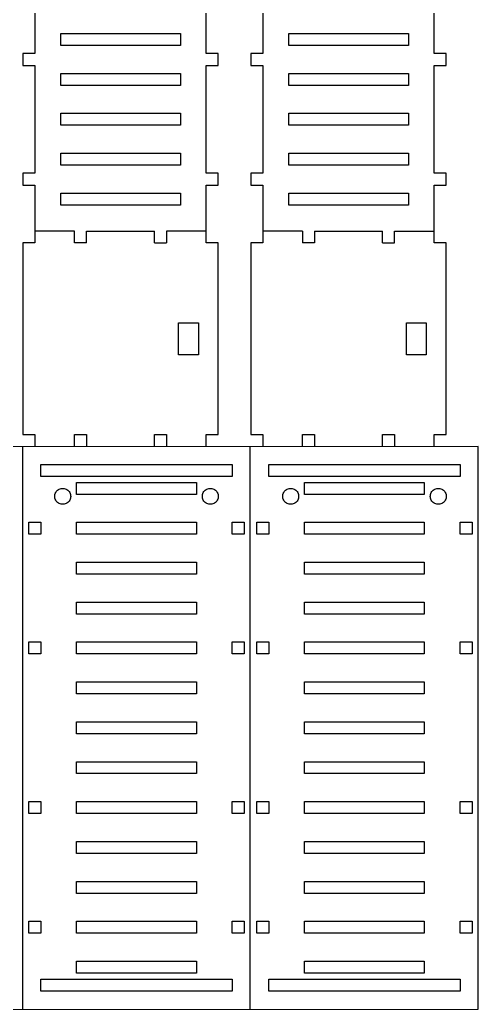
# Model space of a CAD drawing. Extents: x 0 to 571, y 0 to 504.
# Drawn here: x 456.4 to 571.3, y 0.1 to 248.4 of the extents above; entities that cross this region are included whole.
import ezdxf

# ---------------------------------------------------------------- set-up
doc = ezdxf.new("R2010")
doc.units = 0
doc.layers.add('LAYER_1', color=7, linetype='CONTINUOUS')

msp = doc.modelspace()

# ---------------------------------------------------------------- linework, layer by layer
at = {"layer": 'LAYER_1', "color": 7}
for p, q in [((460.129006, 276.92336), (460.129006, 239.923355)), ((503.129006, 239.923355), (503.129006, 276.92336)), ((517.270144, 276.92336), (517.270144, 239.923355)), ((560.270144, 239.923355), (560.270144, 276.92336)), ((466.629006, 241.923351), (466.629006, 244.923345)), ((466.629006, 244.923345), (496.629006, 244.923345)), ((496.629006, 244.923345), (496.629006, 241.923351)), ((523.770144, 241.923351), (523.770144, 244.923345)), ((523.770144, 244.923345), (553.770144, 244.923345)), ((553.770144, 244.923345), (553.770144, 241.923351)), ((496.629006, 241.923351), (466.629006, 241.923351)), ((553.770144, 241.923351), (523.770144, 241.923351)), ((460.129006, 239.923355), (457.129006, 239.923355)), ((457.129006, 239.923355), (457.129006, 236.923361)), ((506.129006, 239.923355), (503.129006, 239.923355)), ((506.129006, 236.923361), (506.129006, 239.923355)), ((517.270144, 239.923355), (514.270144, 239.923355)), ((514.270144, 239.923355), (514.270144, 236.923361)), ((563.270144, 239.923355), (560.270144, 239.923355)), ((563.270144, 236.923361), (563.270144, 239.923355)), ((457.129006, 236.923361), (460.129006, 236.923361)), ((460.129006, 236.923361), (460.129006, 209.923359)), ((503.129006, 209.923359), (503.129006, 236.923361)), ((503.129006, 236.923361), (506.129006, 236.923361)), ((514.270144, 236.923361), (517.270144, 236.923361)), ((517.270144, 236.923361), (517.270144, 209.923359)), ((560.270144, 209.923359), (560.270144, 236.923361)), ((560.270144, 236.923361), (563.270144, 236.923361)), ((466.629006, 231.923371), (466.629006, 234.923365)), ((466.629006, 234.923365), (496.629006, 234.923365)), ((496.629006, 234.923365), (496.629006, 231.923371)), ((523.770144, 231.923371), (523.770144, 234.923365)), ((523.770144, 234.923365), (553.770144, 234.923365)), ((553.770144, 234.923365), (553.770144, 231.923371)), ((496.629006, 231.923371), (466.629006, 231.923371)), ((553.770144, 231.923371), (523.770144, 231.923371)), ((466.629006, 221.923363), (466.629006, 224.923357)), ((466.629006, 224.923357), (496.629006, 224.923357)), ((496.629006, 224.923357), (496.629006, 221.923363)), ((523.770144, 221.923363), (523.770144, 224.923357)), ((523.770144, 224.923357), (553.770144, 224.923357)), ((553.770144, 224.923357), (553.770144, 221.923363)), ((496.629006, 221.923363), (466.629006, 221.923363)), ((553.770144, 221.923363), (523.770144, 221.923363)), ((466.629006, 211.923355), (466.629006, 214.923349)), ((466.629006, 214.923349), (496.629006, 214.923349)), ((496.629006, 214.923349), (496.629006, 211.923355)), ((523.770144, 211.923355), (523.770144, 214.923349)), ((523.770144, 214.923349), (553.770144, 214.923349)), ((553.770144, 214.923349), (553.770144, 211.923355)), ((496.629006, 211.923355), (466.629006, 211.923355)), ((553.770144, 211.923355), (523.770144, 211.923355)), ((460.129006, 209.923359), (457.129006, 209.923359)), ((457.129006, 209.923359), (457.129006, 206.923365)), ((506.129006, 209.923359), (503.129006, 209.923359)), ((506.129006, 206.923365), (506.129006, 209.923359)), ((517.270144, 209.923359), (514.270144, 209.923359)), ((514.270144, 209.923359), (514.270144, 206.923365)), ((563.270144, 209.923359), (560.270144, 209.923359)), ((563.270144, 206.923365), (563.270144, 209.923359)), ((457.129006, 206.923365), (460.129006, 206.923365)), ((460.129006, 206.923365), (460.129015, 192.423346)), ((503.129014, 192.423346), (503.129006, 206.923365)), ((503.129006, 206.923365), (506.129006, 206.923365)), ((514.270144, 206.923365), (517.270144, 206.923365)), ((517.270144, 206.923365), (517.270153, 192.423346)), ((560.270152, 192.423346), (560.270144, 206.923365)), ((560.270144, 206.923365), (563.270144, 206.923365)), ((466.629006, 201.923347), (466.629006, 204.923369)), ((466.629006, 204.923369), (496.629006, 204.923369)), ((496.629006, 204.923369), (496.629006, 201.923347)), ((523.770144, 201.923347), (523.770144, 204.923369)), ((523.770144, 204.923369), (553.770144, 204.923369)), ((553.770144, 204.923369), (553.770144, 201.923347)), ((496.629006, 201.923347), (466.629006, 201.923347)), ((553.770144, 201.923347), (523.770144, 201.923347)), ((470.129023, 195.423346), (460.129015, 195.423346)), ((470.129023, 192.423346), (470.129023, 195.423346)), ((473.129006, 192.423351), (473.129006, 195.423345)), ((473.129006, 195.423345), (490.129006, 195.423345)), ((490.129012, 192.423346), (490.129012, 195.423346)), ((503.129014, 195.423346), (493.129006, 195.423346)), ((493.129006, 195.423346), (493.129006, 192.423346)), ((527.270162, 195.423346), (517.270153, 195.423346)), ((527.270144, 195.423345), (527.270144, 192.423351)), ((530.270144, 195.423345), (547.270144, 195.423345)), ((530.270156, 195.423346), (530.270156, 192.423346)), ((547.27015, 192.423346), (547.27015, 195.423346)), ((550.270144, 192.423351), (550.270144, 195.423345)), ((550.270144, 195.423345), (560.270144, 195.423345)), ((460.129015, 192.423346), (457.129021, 192.423346)), ((457.129021, 192.423346), (457.129021, 144.423346)), ((473.129017, 192.423346), (470.129023, 192.423346)), ((490.129006, 192.423351), (493.129006, 192.423351)), ((506.129013, 192.423346), (503.129014, 192.423346)), ((506.129013, 144.423346), (506.129013, 192.423346)), ((517.270153, 192.423346), (514.270159, 192.423346)), ((514.270159, 192.423346), (514.270159, 144.423346)), ((530.270156, 192.423346), (527.270162, 192.423346)), ((547.270144, 192.423351), (550.270144, 192.423351)), ((563.270152, 192.423346), (560.270152, 192.423346)), ((563.270152, 144.423346), (563.270152, 192.423346)), ((496.129, 172.423346), (501.129012, 172.423346)), ((496.129, 164.423346), (496.129, 172.423346)), ((501.129012, 172.423346), (501.129012, 164.423346)), ((553.270138, 172.423346), (558.27015, 172.423346)), ((553.270138, 164.423346), (553.270138, 172.423346)), ((558.27015, 172.423346), (558.27015, 164.423346)), ((501.129012, 164.423346), (496.129, 164.423346)), ((558.27015, 164.423346), (553.270138, 164.423346)), ((457.129021, 144.423346), (460.129015, 144.423346)), ((460.129015, 144.423346), (460.129015, 141.423346)), ((470.129023, 141.423346), (470.129023, 144.423346)), ((470.129023, 144.423346), (473.129017, 144.423346)), ((473.129017, 144.423346), (473.129017, 141.423346)), ((490.129012, 141.423346), (490.129012, 144.423346)), ((490.129012, 144.423346), (493.129006, 144.423346)), ((493.129006, 144.423346), (493.129006, 141.423346)), ((503.129014, 144.423346), (506.129013, 144.423346)), ((503.129014, 141.423346), (503.129014, 144.423346)), ((514.270159, 144.423346), (517.270153, 144.423346)), ((517.270153, 144.423346), (517.270153, 141.423346)), ((527.270162, 141.423346), (527.270162, 144.423346)), ((527.270162, 144.423346), (530.270156, 144.423346)), ((530.270156, 144.423346), (530.270156, 141.423346)), ((547.27015, 141.423346), (547.27015, 144.423346)), ((547.27015, 144.423346), (550.270144, 144.423346)), ((550.270144, 144.423346), (550.270144, 141.423346)), ((560.270152, 144.423346), (563.270152, 144.423346)), ((560.270152, 141.423346), (560.270152, 144.423346)), ((571.270158, 141.423349), (171.564489, 141.141127)), ((457.128993, 0.423335), (457.128993, 141.423349)), ((514.12902, 0.423335), (514.12902, 141.423349)), ((571.270158, 0.423335), (571.270158, 141.423349)), ((461.629021, 133.923347), (461.629021, 136.923347)), ((461.629021, 136.923347), (509.629021, 136.923347)), ((509.629021, 136.923347), (509.629021, 133.923347)), ((518.770159, 133.923347), (518.770159, 136.923347)), ((518.770159, 136.923347), (566.770159, 136.923347)), ((566.770159, 136.923347), (566.770159, 133.923347)), ((509.629021, 133.923347), (461.629021, 133.923347)), ((470.629021, 129.423348), (470.629021, 132.423347)), ((470.629021, 132.423347), (500.62902, 132.423347)), ((500.62902, 132.423347), (500.62902, 129.423348)), ((566.770159, 133.923347), (518.770159, 133.923347)), ((527.770159, 129.423348), (527.770159, 132.423347)), ((527.770159, 132.423347), (557.770159, 132.423347)), ((557.770159, 132.423347), (557.770159, 129.423348)), ((465.129021, 128.923349), (465.144819, 129.174047)), ((465.144821, 129.174047), (465.19182, 129.420748)), ((465.19182, 129.420748), (465.26952, 129.659548)), ((465.26952, 129.659548), (465.376421, 129.886847)), ((465.376421, 129.886847), (465.511021, 130.098948)), ((465.511021, 130.098948), (465.67112, 130.292448)), ((465.67112, 130.292448), (465.854221, 130.464347)), ((465.854221, 130.464347), (466.057421, 130.611949)), ((466.057421, 130.611949), (466.277521, 130.732946)), ((466.277521, 130.732946), (466.511021, 130.825447)), ((466.511021, 130.825447), (466.75422, 130.887948)), ((466.75422, 130.887948), (467.003421, 130.919348)), ((467.003421, 130.919348), (467.25462, 130.919348)), ((467.25462, 130.919348), (467.50382, 130.887948)), ((467.50382, 130.887948), (467.747021, 130.825447)), ((467.747021, 130.825447), (467.98062, 130.732946)), ((467.98062, 130.732946), (468.200721, 130.611949)), ((468.200721, 130.611949), (468.403921, 130.464347)), ((468.403921, 130.464347), (468.58692, 130.292448)), ((468.58692, 130.292448), (468.747021, 130.098948)), ((468.747021, 130.098948), (468.881621, 129.886847)), ((468.881621, 129.886847), (468.988621, 129.659548)), ((468.988621, 129.659548), (469.06622, 129.420748)), ((469.06622, 129.420748), (469.113221, 129.174047)), ((469.113221, 129.174047), (469.129019, 128.923349)), ((500.62902, 129.423348), (470.629021, 129.423348)), ((502.129021, 128.923349), (502.144819, 129.174047)), ((502.144821, 129.174047), (502.191821, 129.420748)), ((502.191821, 129.420748), (502.26942, 129.659548)), ((502.26942, 129.659548), (502.376421, 129.886847)), ((502.376421, 129.886847), (502.51102, 130.098948)), ((502.51102, 130.098948), (502.671121, 130.292448)), ((502.671121, 130.292448), (502.854121, 130.464347)), ((502.854121, 130.464347), (503.057321, 130.611949)), ((503.057321, 130.611949), (503.277421, 130.732946)), ((503.277421, 130.732946), (503.51102, 130.825447)), ((503.51102, 130.825447), (503.754221, 130.887948)), ((503.754221, 130.887948), (504.003421, 130.919348)), ((504.003421, 130.919348), (504.25462, 130.919348)), ((504.25462, 130.919348), (504.503821, 130.887948)), ((504.503821, 130.887948), (504.747021, 130.825447)), ((504.747021, 130.825447), (504.980521, 130.732946)), ((504.980521, 130.732946), (505.200621, 130.611949)), ((505.200621, 130.611949), (505.403821, 130.464347)), ((505.403821, 130.464347), (505.586921, 130.292448)), ((505.586921, 130.292448), (505.747021, 130.098948)), ((505.747021, 130.098948), (505.881621, 129.886847)), ((505.881621, 129.886847), (505.988521, 129.659548)), ((505.988521, 129.659548), (506.066221, 129.420748)), ((506.066221, 129.420748), (506.113221, 129.174047)), ((506.113221, 129.174047), (506.129019, 128.923349)), ((522.270159, 128.923349), (522.285958, 129.174047)), ((522.285959, 129.174047), (522.332959, 129.420748)), ((522.332959, 129.420748), (522.410659, 129.659548)), ((522.410659, 129.659548), (522.517559, 129.886847)), ((522.517559, 129.886847), (522.652159, 130.098948)), ((522.652159, 130.098948), (522.812259, 130.292448)), ((522.812259, 130.292448), (522.995359, 130.464347)), ((522.995359, 130.464347), (523.198559, 130.611949)), ((523.198559, 130.611949), (523.418659, 130.732946)), ((523.418659, 130.732946), (523.652159, 130.825447)), ((523.652159, 130.825447), (523.895359, 130.887948)), ((523.895359, 130.887948), (524.144559, 130.919348)), ((524.144559, 130.919348), (524.395759, 130.919348)), ((524.395759, 130.919348), (524.644959, 130.887948)), ((524.644959, 130.887948), (524.888159, 130.825447)), ((524.888159, 130.825447), (525.121759, 130.732946)), ((525.121759, 130.732946), (525.341859, 130.611949)), ((525.341859, 130.611949), (525.545059, 130.464347)), ((525.545059, 130.464347), (525.728059, 130.292448)), ((525.728059, 130.292448), (525.888159, 130.098948)), ((525.888159, 130.098948), (526.022759, 129.886847)), ((526.022759, 129.886847), (526.129759, 129.659548)), ((526.129759, 129.659548), (526.207359, 129.420748)), ((526.207359, 129.420748), (526.254359, 129.174047)), ((526.254359, 129.174047), (526.270158, 128.923349)), ((557.770159, 129.423348), (527.770159, 129.423348)), ((559.270159, 128.923349), (559.285958, 129.174047)), ((559.285959, 129.174047), (559.332959, 129.420748)), ((559.332959, 129.420748), (559.410559, 129.659548)), ((559.410559, 129.659548), (559.517559, 129.886847)), ((559.517559, 129.886847), (559.652159, 130.098948)), ((559.652159, 130.098948), (559.812259, 130.292448)), ((559.812259, 130.292448), (559.995259, 130.464347)), ((559.995259, 130.464347), (560.198459, 130.611949)), ((560.198459, 130.611949), (560.418559, 130.732946)), ((560.418559, 130.732946), (560.652159, 130.825447)), ((560.652159, 130.825447), (560.895359, 130.887948)), ((560.895359, 130.887948), (561.144559, 130.919348)), ((561.144559, 130.919348), (561.395759, 130.919348)), ((561.395759, 130.919348), (561.644959, 130.887948)), ((561.644959, 130.887948), (561.888159, 130.825447)), ((561.888159, 130.825447), (562.121659, 130.732946)), ((562.121659, 130.732946), (562.341759, 130.611949)), ((562.341759, 130.611949), (562.544959, 130.464347)), ((562.544959, 130.464347), (562.728059, 130.292448)), ((562.728059, 130.292448), (562.888159, 130.098948)), ((562.888159, 130.098948), (563.022759, 129.886847)), ((563.022759, 129.886847), (563.129659, 129.659548)), ((563.129659, 129.659548), (563.207359, 129.420748)), ((563.207359, 129.420748), (563.254359, 129.174047)), ((563.254359, 129.174047), (563.270158, 128.923349)), ((465.144821, 128.672648), (465.129022, 128.923349)), ((465.19182, 128.425946), (465.144821, 128.672648)), ((465.26952, 128.187048), (465.19182, 128.425946)), ((465.376421, 127.959848), (465.26952, 128.187048)), ((465.511021, 127.747746), (465.376421, 127.959848)), ((465.67112, 127.554246), (465.511021, 127.747746)), ((465.854221, 127.382348), (465.67112, 127.554246)), ((466.057421, 127.234647), (465.854221, 127.382348)), ((466.277521, 127.113647), (466.057421, 127.234647)), ((466.511021, 127.021247), (466.277521, 127.113647)), ((466.75422, 126.958749), (466.511021, 127.021247)), ((467.003421, 126.927247), (466.75422, 126.958749)), ((467.25462, 126.927247), (467.003421, 126.927247)), ((467.50382, 126.958749), (467.25462, 126.927247)), ((467.747021, 127.021247), (467.50382, 126.958749)), ((467.98062, 127.113647), (467.747021, 127.021247)), ((468.200721, 127.234647), (467.98062, 127.113647)), ((468.403921, 127.382348), (468.200721, 127.234647)), ((468.58692, 127.554246), (468.403921, 127.382348)), ((468.747021, 127.747746), (468.58692, 127.554246)), ((468.881621, 127.959848), (468.747021, 127.747746)), ((468.988621, 128.187048), (468.881621, 127.959848)), ((469.06622, 128.425946), (468.988621, 128.187048)), ((469.113221, 128.672648), (469.06622, 128.425946)), ((469.129021, 128.923349), (469.113222, 128.672648)), ((502.144821, 128.672648), (502.129022, 128.923349)), ((502.191821, 128.425946), (502.144821, 128.672648)), ((502.26942, 128.187048), (502.191821, 128.425946)), ((502.376421, 127.959848), (502.26942, 128.187048)), ((502.51102, 127.747746), (502.376421, 127.959848)), ((502.671121, 127.554246), (502.51102, 127.747746)), ((502.854121, 127.382348), (502.671121, 127.554246)), ((503.057321, 127.234647), (502.854121, 127.382348)), ((503.277421, 127.113647), (503.057321, 127.234647)), ((503.51102, 127.021247), (503.277421, 127.113647)), ((503.754221, 126.958749), (503.51102, 127.021247)), ((504.003421, 126.927247), (503.754221, 126.958749)), ((504.25462, 126.927247), (504.003421, 126.927247)), ((504.503821, 126.958749), (504.25462, 126.927247)), ((504.747021, 127.021247), (504.503821, 126.958749)), ((504.980521, 127.113647), (504.747021, 127.021247)), ((505.200621, 127.234647), (504.980521, 127.113647)), ((505.403821, 127.382348), (505.200621, 127.234647)), ((505.586921, 127.554246), (505.403821, 127.382348)), ((505.747021, 127.747746), (505.586921, 127.554246)), ((505.881621, 127.959848), (505.747021, 127.747746)), ((505.988521, 128.187048), (505.881621, 127.959848)), ((506.066221, 128.425946), (505.988521, 128.187048)), ((506.113221, 128.672648), (506.066221, 128.425946)), ((506.12902, 128.923349), (506.113222, 128.672648)), ((522.285959, 128.672648), (522.27016, 128.923349)), ((522.332959, 128.425946), (522.285959, 128.672648)), ((522.410659, 128.187048), (522.332959, 128.425946)), ((522.517559, 127.959848), (522.410659, 128.187048)), ((522.652159, 127.747746), (522.517559, 127.959848)), ((522.812259, 127.554246), (522.652159, 127.747746)), ((522.995359, 127.382348), (522.812259, 127.554246)), ((523.198559, 127.234647), (522.995359, 127.382348)), ((523.418659, 127.113647), (523.198559, 127.234647)), ((523.652159, 127.021247), (523.418659, 127.113647)), ((523.895359, 126.958749), (523.652159, 127.021247)), ((524.144559, 126.927247), (523.895359, 126.958749)), ((524.395759, 126.927247), (524.144559, 126.927247)), ((524.644959, 126.958749), (524.395759, 126.927247)), ((524.888159, 127.021247), (524.644959, 126.958749)), ((525.121759, 127.113647), (524.888159, 127.021247)), ((525.341859, 127.234647), (525.121759, 127.113647)), ((525.545059, 127.382348), (525.341859, 127.234647)), ((525.728059, 127.554246), (525.545059, 127.382348)), ((525.888159, 127.747746), (525.728059, 127.554246)), ((526.022759, 127.959848), (525.888159, 127.747746)), ((526.129759, 128.187048), (526.022759, 127.959848)), ((526.207359, 128.425946), (526.129759, 128.187048)), ((526.254359, 128.672648), (526.207359, 128.425946)), ((526.270159, 128.923349), (526.25436, 128.672648)), ((559.285959, 128.672648), (559.27016, 128.923349)), ((559.332959, 128.425946), (559.285959, 128.672648)), ((559.410559, 128.187048), (559.332959, 128.425946)), ((559.517559, 127.959848), (559.410559, 128.187048)), ((559.652159, 127.747746), (559.517559, 127.959848)), ((559.812259, 127.554246), (559.652159, 127.747746)), ((559.995259, 127.382348), (559.812259, 127.554246)), ((560.198459, 127.234647), (559.995259, 127.382348)), ((560.418559, 127.113647), (560.198459, 127.234647)), ((560.652159, 127.021247), (560.418559, 127.113647)), ((560.895359, 126.958749), (560.652159, 127.021247)), ((561.144559, 126.927247), (560.895359, 126.958749)), ((561.395759, 126.927247), (561.144559, 126.927247)), ((561.644959, 126.958749), (561.395759, 126.927247)), ((561.888159, 127.021247), (561.644959, 126.958749)), ((562.121659, 127.113647), (561.888159, 127.021247)), ((562.341759, 127.234647), (562.121659, 127.113647)), ((562.544959, 127.382348), (562.341759, 127.234647)), ((562.728059, 127.554246), (562.544959, 127.382348)), ((562.888159, 127.747746), (562.728059, 127.554246)), ((563.022759, 127.959848), (562.888159, 127.747746)), ((563.129659, 128.187048), (563.022759, 127.959848)), ((563.207359, 128.425946), (563.129659, 128.187048)), ((563.254359, 128.672648), (563.207359, 128.425946)), ((563.270159, 128.923349), (563.25436, 128.672648)), ((458.629021, 119.423348), (458.629021, 122.423347)), ((458.629021, 122.423347), (461.629021, 122.423347)), ((461.629021, 122.423347), (461.629021, 119.423348)), ((470.629021, 119.423348), (470.629021, 122.423347)), ((470.629021, 122.423347), (500.62902, 122.423347)), ((500.62902, 122.423347), (500.62902, 119.423348)), ((509.629021, 119.423348), (509.629021, 122.423347)), ((509.629021, 122.423347), (512.62902, 122.423347)), ((512.62902, 122.423347), (512.62902, 119.423348)), ((515.770159, 119.423348), (515.770159, 122.423347)), ((515.770159, 122.423347), (518.770159, 122.423347)), ((518.770159, 122.423347), (518.770159, 119.423348)), ((527.770159, 119.423348), (527.770159, 122.423347)), ((527.770159, 122.423347), (557.770159, 122.423347)), ((557.770159, 122.423347), (557.770159, 119.423348)), ((566.770159, 119.423348), (566.770159, 122.423347)), ((566.770159, 122.423347), (569.770159, 122.423347)), ((569.770159, 122.423347), (569.770159, 119.423348)), ((461.629021, 119.423348), (458.629021, 119.423348)), ((500.62902, 119.423348), (470.629021, 119.423348)), ((512.62902, 119.423348), (509.629021, 119.423348)), ((518.770159, 119.423348), (515.770159, 119.423348)), ((557.770159, 119.423348), (527.770159, 119.423348)), ((569.770159, 119.423348), (566.770159, 119.423348)), ((470.629021, 109.423348), (470.629021, 112.423348)), ((470.629021, 112.423348), (500.62902, 112.423348)), ((500.62902, 112.423348), (500.62902, 109.423348)), ((527.770159, 109.423348), (527.770159, 112.423348)), ((527.770159, 112.423348), (557.770159, 112.423348)), ((557.770159, 112.423348), (557.770159, 109.423348)), ((500.62902, 109.423348), (470.629021, 109.423348)), ((557.770159, 109.423348), (527.770159, 109.423348)), ((470.629021, 99.423348), (470.629021, 102.423348)), ((470.629021, 102.423348), (500.62902, 102.423348)), ((500.62902, 102.423348), (500.62902, 99.423348)), ((527.770159, 99.423348), (527.770159, 102.423348)), ((527.770159, 102.423348), (557.770159, 102.423348)), ((557.770159, 102.423348), (557.770159, 99.423348)), ((500.62902, 99.423348), (470.629021, 99.423348)), ((557.770159, 99.423348), (527.770159, 99.423348)), ((458.629021, 89.423349), (458.629021, 92.423348)), ((458.629021, 92.423348), (461.629021, 92.423348)), ((461.629021, 92.423348), (461.629021, 89.423349)), ((470.629021, 89.423349), (470.629021, 92.423348)), ((470.629021, 92.423348), (500.62902, 92.423348)), ((500.62902, 92.423348), (500.62902, 89.423349)), ((509.629021, 89.423349), (509.629021, 92.423348)), ((509.629021, 92.423348), (512.62902, 92.423348)), ((512.62902, 92.423348), (512.62902, 89.423349)), ((515.770159, 89.423349), (515.770159, 92.423348)), ((515.770159, 92.423348), (518.770159, 92.423348)), ((518.770159, 92.423348), (518.770159, 89.423349)), ((527.770159, 89.423349), (527.770159, 92.423348)), ((527.770159, 92.423348), (557.770159, 92.423348)), ((557.770159, 92.423348), (557.770159, 89.423349)), ((566.770159, 89.423349), (566.770159, 92.423348)), ((566.770159, 92.423348), (569.770159, 92.423348)), ((569.770159, 92.423348), (569.770159, 89.423349)), ((461.629021, 89.423349), (458.629021, 89.423349)), ((500.62902, 89.423349), (470.629021, 89.423349)), ((512.62902, 89.423349), (509.629021, 89.423349)), ((518.770159, 89.423349), (515.770159, 89.423349)), ((557.770159, 89.423349), (527.770159, 89.423349)), ((569.770159, 89.423349), (566.770159, 89.423349)), ((470.629021, 79.423346), (470.629021, 82.42334)), ((470.629021, 82.42334), (500.62902, 82.42334)), ((500.62902, 82.42334), (500.62902, 79.423346)), ((527.770159, 79.423346), (527.770159, 82.42334)), ((527.770159, 82.42334), (557.770159, 82.42334)), ((557.770159, 82.42334), (557.770159, 79.423346)), ((500.62902, 79.423346), (470.629021, 79.423346)), ((557.770159, 79.423346), (527.770159, 79.423346)), ((470.629021, 69.423338), (470.629021, 72.42336)), ((470.629021, 72.42336), (500.62902, 72.42336)), ((500.62902, 72.42336), (500.62902, 69.423338)), ((527.770159, 69.423338), (527.770159, 72.42336)), ((527.770159, 72.42336), (557.770159, 72.42336)), ((557.770159, 72.42336), (557.770159, 69.423338)), ((500.62902, 69.423338), (470.629021, 69.423338)), ((557.770159, 69.423338), (527.770159, 69.423338)), ((470.629021, 59.423358), (470.629021, 62.423352)), ((470.629021, 62.423352), (500.62902, 62.423352)), ((500.62902, 62.423352), (500.62902, 59.423358)), ((527.770159, 59.423358), (527.770159, 62.423352)), ((527.770159, 62.423352), (557.770159, 62.423352)), ((557.770159, 62.423352), (557.770159, 59.423358)), ((500.62902, 59.423358), (470.629021, 59.423358)), ((557.770159, 59.423358), (527.770159, 59.423358)), ((458.629021, 49.42335), (458.629021, 52.423344)), ((458.629021, 52.423344), (461.629021, 52.423344)), ((461.629021, 52.423344), (461.629021, 49.42335)), ((470.629021, 49.42335), (470.629021, 52.423344)), ((470.629021, 52.423344), (500.62902, 52.423344)), ((500.62902, 52.423344), (500.62902, 49.42335)), ((509.629021, 49.42335), (509.629021, 52.423344)), ((509.629021, 52.423344), (512.62902, 52.423344)), ((512.62902, 52.423344), (512.62902, 49.42335)), ((515.770159, 49.42335), (515.770159, 52.423344)), ((515.770159, 52.423344), (518.770159, 52.423344)), ((518.770159, 52.423344), (518.770159, 49.42335)), ((527.770159, 49.42335), (527.770159, 52.423344)), ((527.770159, 52.423344), (557.770159, 52.423344)), ((557.770159, 52.423344), (557.770159, 49.42335)), ((566.770159, 49.42335), (566.770159, 52.423344)), ((566.770159, 52.423344), (569.770159, 52.423344)), ((569.770159, 52.423344), (569.770159, 49.42335)), ((461.629021, 49.42335), (458.629021, 49.42335)), ((500.62902, 49.42335), (470.629021, 49.42335)), ((512.62902, 49.42335), (509.629021, 49.42335)), ((518.770159, 49.42335), (515.770159, 49.42335)), ((557.770159, 49.42335), (527.770159, 49.42335)), ((569.770159, 49.42335), (566.770159, 49.42335)), ((470.629021, 39.423341), (470.629021, 42.423335)), ((470.629021, 42.423335), (500.62902, 42.423335)), ((500.62902, 42.423335), (500.62902, 39.423341)), ((527.770159, 39.423341), (527.770159, 42.423335)), ((527.770159, 42.423335), (557.770159, 42.423335)), ((557.770159, 42.423335), (557.770159, 39.423341)), ((500.62902, 39.423341), (470.629021, 39.423341)), ((557.770159, 39.423341), (527.770159, 39.423341)), ((470.629021, 29.423361), (470.629021, 32.423355)), ((470.629021, 32.423355), (500.62902, 32.423355)), ((500.62902, 32.423355), (500.62902, 29.423361)), ((527.770159, 29.423361), (527.770159, 32.423355)), ((527.770159, 32.423355), (557.770159, 32.423355)), ((557.770159, 32.423355), (557.770159, 29.423361)), ((500.62902, 29.423361), (470.629021, 29.423361)), ((557.770159, 29.423361), (527.770159, 29.423361)), ((458.629021, 19.423353), (458.629021, 22.423347)), ((458.629021, 22.423347), (461.629021, 22.423347)), ((461.629021, 22.423347), (461.629021, 19.423353)), ((470.629021, 19.423353), (470.629021, 22.423347)), ((470.629021, 22.423347), (500.62902, 22.423347)), ((500.62902, 22.423347), (500.62902, 19.423353)), ((509.629021, 19.423353), (509.629021, 22.423347)), ((509.629021, 22.423347), (512.62902, 22.423347)), ((512.62902, 22.423347), (512.62902, 19.423353)), ((515.770159, 19.423353), (515.770159, 22.423347)), ((515.770159, 22.423347), (518.770159, 22.423347)), ((518.770159, 22.423347), (518.770159, 19.423353)), ((527.770159, 19.423353), (527.770159, 22.423347)), ((527.770159, 22.423347), (557.770159, 22.423347)), ((557.770159, 22.423347), (557.770159, 19.423353)), ((566.770159, 19.423353), (566.770159, 22.423347)), ((566.770159, 22.423347), (569.770159, 22.423347)), ((569.770159, 22.423347), (569.770159, 19.423353)), ((461.629021, 19.423353), (458.629021, 19.423353)), ((500.62902, 19.423353), (470.629021, 19.423353)), ((512.62902, 19.423353), (509.629021, 19.423353)), ((518.770159, 19.423353), (515.770159, 19.423353)), ((557.770159, 19.423353), (527.770159, 19.423353)), ((569.770159, 19.423353), (566.770159, 19.423353)), ((470.629021, 9.423345), (470.629021, 12.423339)), ((470.629021, 12.423339), (500.62902, 12.423339)), ((500.62902, 12.423339), (500.62902, 9.423345)), ((527.770159, 9.423345), (527.770159, 12.423339)), ((527.770159, 12.423339), (557.770159, 12.423339)), ((557.770159, 12.423339), (557.770159, 9.423345)), ((461.629021, 4.92334), (461.629021, 7.923334)), ((461.629021, 7.923334), (509.629021, 7.923334)), ((500.62902, 9.423345), (470.629021, 9.423345)), ((509.629021, 7.923334), (509.629021, 4.92334)), ((518.770159, 4.92334), (518.770159, 7.923334)), ((518.770159, 7.923334), (566.770159, 7.923334)), ((557.770159, 9.423345), (527.770159, 9.423345)), ((566.770159, 7.923334), (566.770159, 4.92334)), ((509.629021, 4.92334), (461.629021, 4.92334)), ((566.770159, 4.92334), (518.770159, 4.92334)), ((171.564489, 0.141112), (571.270158, 0.423335))]:
    msp.add_line(p, q, dxfattribs=at)

doc.saveas('drawing.dxf')
